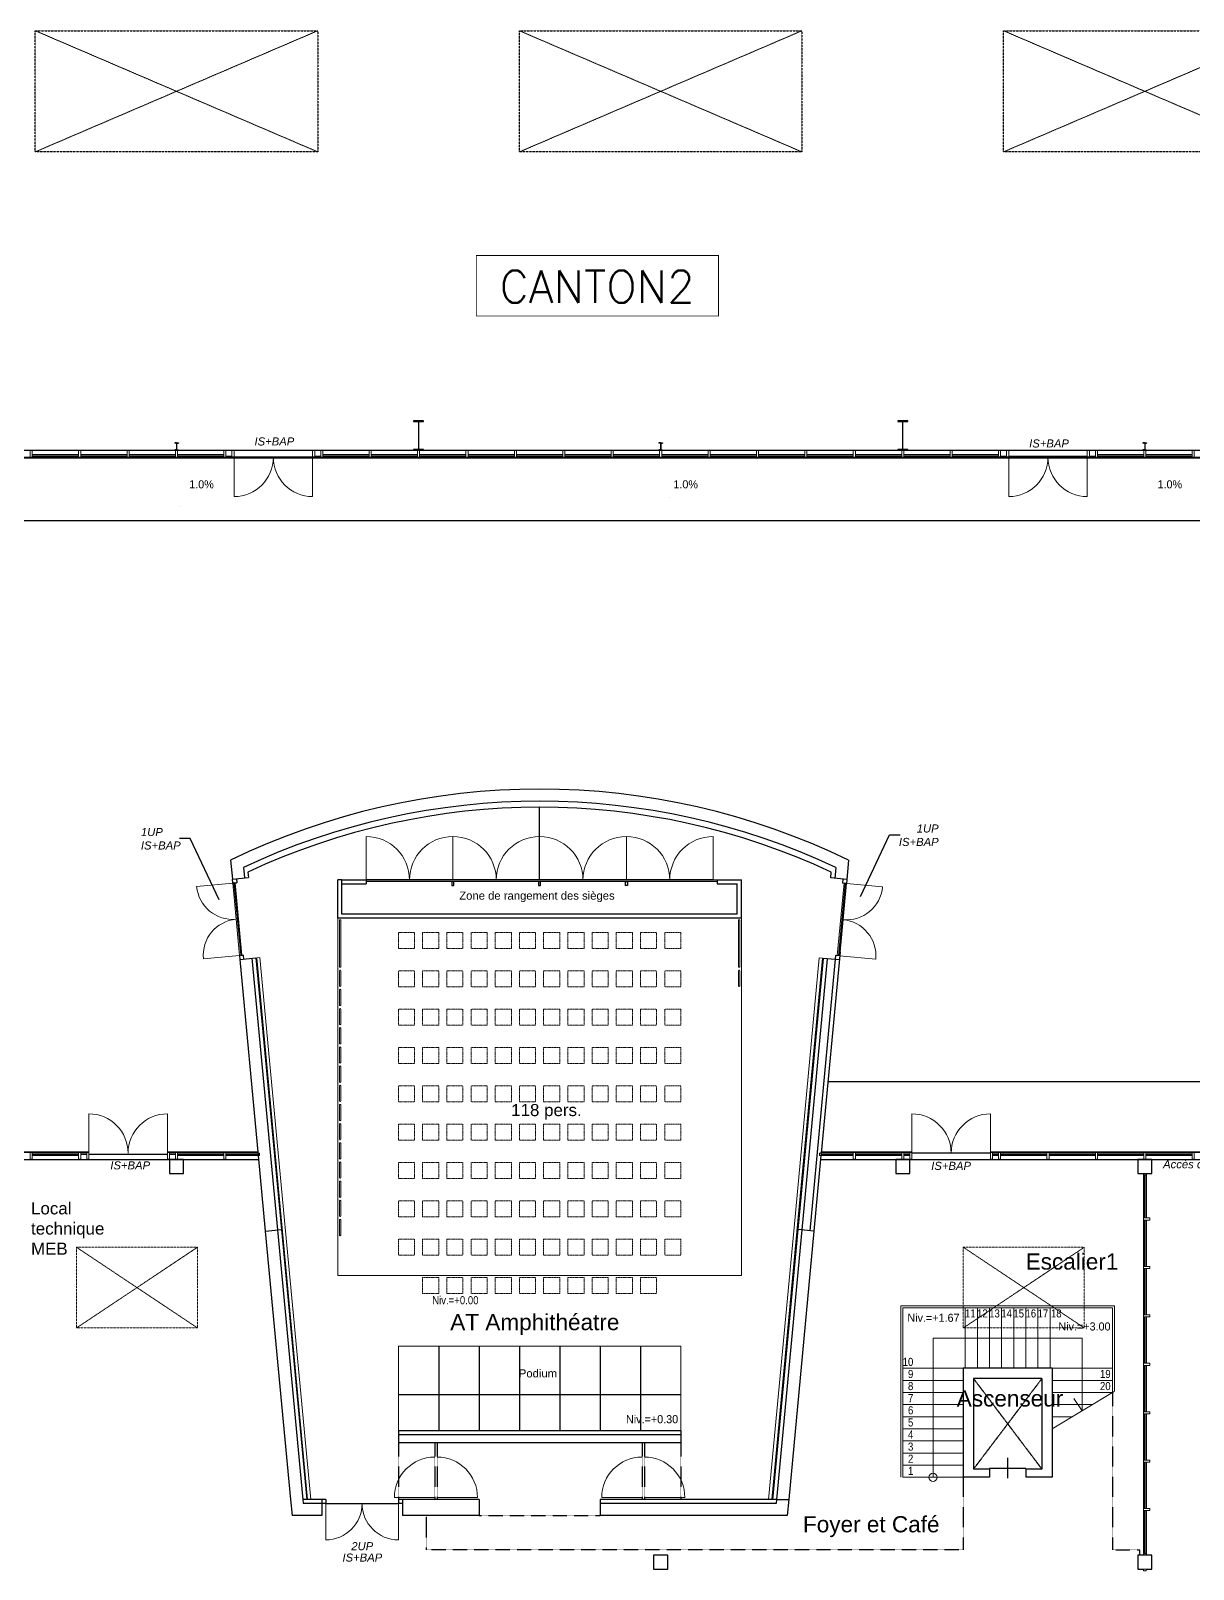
# Model space of a CAD drawing. Header units: metres. Extents: x 134472 to 303672, y 136880 to 366415.
# Drawn here: x 190484 to 219297, y 270372 to 308487 of the extents above; entities that cross this region are included whole.
import ezdxf
from ezdxf.enums import TextEntityAlignment as Align

# ---------------------------------------------------------------- set-up
doc = ezdxf.new("R2010")
doc.units = ezdxf.units.M
doc.header["$LTSCALE"] = 2
doc.header["$MEASUREMENT"] = 0
for name, pattern in [('Planta_2$0$CACHE', [0.375, 0.25, -0.125]), ('STYLE_06', [2.08328, 1.25, -0.41656, 0.13886, -0.27786]), ('STYLE_12', [0.46875, 0.3125, -0.15625])]:
    doc.linetypes.add(name, pattern=pattern)
for name, color, linetype in [('0.01', 8, 'Continuous'), ('0.03ITTEN', 8, 'STYLE_06'), ('0.03M', 254, 'Continuous'), ('0.1TEN', 133, 'Planta_2$0$CACHE'), ('1', 5, 'Continuous'), ('20', 3, 'Continuous'), ('CFD-Text', 7, 'Continuous'), ('MOJI', 7, 'Continuous'), ('ST POTEAU', 160, 'Continuous')]:
    doc.layers.add(name, color=color, linetype=linetype)
for name, color, linetype, lineweight in [('0.03', 151, 'Continuous', 5), ('0.03TEN', 8, 'STYLE_12', 5), ('0.10', 92, 'Continuous', 9), ('0.15', 5, 'Continuous', 15), ('0.30', 1, 'Continuous', 30), ('slh-aa-non visible sur plan fpf', 7, 'Continuous', 0)]:
    doc.layers.add(name, color=color, linetype=linetype, lineweight=lineweight)
doc.styles.add('A030-07$0$ROMANS', font='romans')
doc.styles.add('arial', font='arial.ttf')

msp = doc.modelspace()

# ---------------------------------------------------------------- linework, layer by layer
at = {"layer": '0.01', "linetype": 'Continuous'}
for p, q in [((157846.586, 298099.317), (223846.586, 298099.317)), ((178270.586, 297919.324), (223666.586, 297919.322)), ((178270.586, 297909.324), (223656.586, 297909.322)), ((190146.586, 280714.317), (191922.586, 280714.317)), ((190146.586, 280704.317), (191922.586, 280704.317)), ((193870.586, 280714.317), (196113.333, 280714.317)), ((193870.586, 280704.317), (196113.333, 280704.317)), ((210078.337, 280714.317), (212322.586, 280714.317)), ((210078.337, 280704.317), (212322.586, 280704.317)), ((214270.586, 280714.317), (223656.586, 280714.317)), ((214270.586, 280704.317), (219522.586, 280704.317)), ((214470.586, 280619.317), (214322.586, 280619.317)), ((190146.586, 280524.317), (196131.161, 280524.317)), ((210060.525, 280524.317), (224346.586, 280524.317))]:
    msp.add_line(p, q, dxfattribs=at)
at = {"layer": '0.01'}
msp.add_line((215670.586, 280619.317), (214522.586, 280619.317), dxfattribs=at)
at = {"layer": '0.01', "flags": 128}
for points in [[(191670.586, 297979.324), (190522.586, 297979.324)], [(191670.586, 297919.324), (190522.586, 297919.324)], [(192870.586, 297979.324), (191722.586, 297979.324)], [(192870.586, 297919.324), (191722.586, 297919.324)], [(194070.586, 297979.324), (192922.586, 297979.324)], [(194070.586, 297919.324), (192922.586, 297919.324)], [(195270.586, 297979.324), (194122.586, 297979.324)], [(195270.586, 297919.324), (194122.586, 297919.324)], [(197670.586, 297919.324), (195322.586, 297919.324)], [(198870.586, 297979.324), (197722.586, 297979.324)], [(198870.586, 297919.324), (197722.586, 297919.324)], [(200070.586, 297979.324), (198922.586, 297979.324)], [(200070.586, 297919.324), (198922.586, 297919.324)], [(201270.586, 297979.324), (200122.586, 297979.324)], [(201270.586, 297919.324), (200122.586, 297919.324)], [(202470.586, 297979.324), (201322.586, 297979.324)], [(202470.586, 297919.324), (201322.586, 297919.324)], [(203670.586, 297979.324), (202522.586, 297979.324)], [(203670.586, 297919.324), (202522.586, 297919.324)], [(204870.586, 297979.324), (203722.586, 297979.324)], [(204870.586, 297919.324), (203722.586, 297919.324)], [(206070.586, 297979.324), (204922.586, 297979.324)], [(206070.586, 297919.324), (204922.586, 297919.324)], [(207270.586, 297979.324), (206122.586, 297979.324)], [(207270.586, 297919.324), (206122.586, 297919.324)], [(208470.586, 297979.324), (207322.586, 297979.324)], [(208470.586, 297919.324), (207322.586, 297919.324)], [(209670.586, 297979.324), (208522.586, 297979.324)], [(209670.586, 297919.324), (208522.586, 297919.324)], [(210870.586, 297979.324), (209722.586, 297979.324)], [(210870.586, 297919.324), (209722.586, 297919.324)], [(212070.586, 297979.324), (210922.586, 297979.324)], [(212070.586, 297919.324), (210922.586, 297919.324)], [(213270.586, 297979.324), (212122.586, 297979.324)], [(213270.586, 297919.324), (212122.586, 297919.324)], [(214470.586, 297979.324), (213322.586, 297979.324)], [(216870.586, 297919.324), (213322.586, 297919.324)], [(218070.586, 297979.324), (216922.586, 297979.324)], [(218070.586, 297919.324), (216922.586, 297919.324)], [(219270.586, 297979.324), (218122.586, 297979.324)], [(219270.586, 297919.324), (218122.586, 297919.324)], [(193870.586, 280649.315), (191922.586, 280649.315)], [(210870.586, 280619.317), (210055.056, 280619.317)], [(210870.586, 280679.317), (210060.681, 280679.317)], [(212070.586, 280679.317), (210922.586, 280679.317)], [(212070.586, 280619.317), (210922.586, 280619.317)], [(212270.586, 280679.317), (212122.586, 280679.317)], [(212270.586, 280679.317), (212122.586, 280679.317)], [(212270.586, 280619.317), (212122.586, 280619.317)], [(214270.586, 280679.317), (212322.586, 280679.317)], [(214470.586, 280679.317), (214322.586, 280679.317)], [(215670.586, 280679.317), (214522.586, 280679.317)], [(216870.586, 280679.317), (215722.586, 280679.317)], [(216870.586, 280619.317), (215722.586, 280619.317)], [(218070.586, 280679.317), (216922.586, 280679.317)], [(218070.586, 280619.317), (216922.586, 280619.317)], [(219270.586, 280679.317), (218122.586, 280679.317)], [(219270.586, 280619.317), (218122.586, 280619.317)], [(218066.586, 280174.317), (218066.586, 279075.317)], [(218126.586, 280174.317), (218126.586, 279075.317)], [(218066.586, 279023.317), (218066.586, 277875.317)], [(218126.586, 279023.317), (218126.586, 277875.317)], [(218066.586, 277823.317), (218066.586, 276675.317)], [(218126.586, 277823.317), (218126.586, 276675.317)], [(218066.586, 276623.317), (218066.586, 275475.317)], [(218126.586, 276623.317), (218126.586, 275475.317)], [(200596.586, 275899.317), (200596.586, 273799.317)], [(201596.586, 275899.317), (201596.586, 273799.317)], [(202596.586, 275899.317), (202596.586, 273799.317)], [(203596.586, 275899.317), (203596.586, 273799.317)], [(204596.586, 275899.317), (204596.586, 273799.317)], [(205596.586, 275899.317), (205596.586, 273799.317)], [(218066.586, 275423.317), (218066.586, 274275.317)], [(218126.586, 275423.317), (218126.586, 274275.317)], [(199596.586, 274699.317), (206596.586, 274699.317)], [(218066.586, 274223.317), (218066.586, 273075.317)], [(218126.586, 274223.317), (218126.586, 273075.317)], [(218066.586, 273023.317), (218066.586, 271875.317)], [(218126.586, 273023.317), (218126.586, 271875.317)], [(218066.586, 271823.317), (218066.586, 270724.317)], [(218126.586, 271823.317), (218126.586, 270724.317)]]:
    msp.add_lwpolyline(points, dxfattribs=at)
at = {"layer": '0.03'}
for p, q in [((198096.586, 277649.317), (198096.586, 286499.317)), ((208096.586, 277649.317), (208096.586, 286499.317)), ((208096.586, 277649.317), (208096.586, 285249.317)), ((198096.586, 277649.317), (198096.586, 284774.317))]:
    msp.add_line(p, q, dxfattribs=at)
at = {"layer": '0.03', "flags": 128}
for points in [[(191670.586, 297949.324), (190522.586, 297949.324)], [(192870.586, 297949.324), (191722.586, 297949.324)], [(194070.586, 297949.324), (192922.586, 297949.324)], [(195270.586, 297949.324), (194122.586, 297949.324)], [(195470.586, 297949.324), (195322.586, 297949.324)], [(195470.586, 297949.324), (195322.586, 297949.324)], [(195522.586, 297919.324), (195522.586, 296945.322)], [(197670.586, 297919.324), (196522.586, 297919.324)], [(197470.586, 297919.324), (197470.586, 296945.322)], [(197670.586, 297949.324), (197522.586, 297949.324)], [(197670.586, 297949.324), (197522.586, 297949.324)], [(198870.586, 297949.324), (197722.586, 297949.324)], [(200070.586, 297949.324), (198922.586, 297949.324)], [(201270.586, 297949.324), (200122.586, 297949.324)], [(202470.586, 297949.324), (201322.586, 297949.324)], [(203670.586, 297949.324), (202522.586, 297949.324)], [(204870.586, 297949.324), (203722.586, 297949.324)], [(206070.586, 297949.324), (204922.586, 297949.324)], [(207270.586, 297949.324), (206122.586, 297949.324)], [(208470.586, 297949.324), (207322.586, 297949.324)], [(209670.586, 297949.324), (208522.586, 297949.324)], [(210870.586, 297949.324), (209722.586, 297949.324)], [(212070.586, 297949.324), (210922.586, 297949.324)], [(213270.586, 297949.324), (212122.586, 297949.324)], [(214470.586, 297949.324), (213322.586, 297949.324)], [(214470.586, 297949.324), (213322.586, 297949.324)], [(214670.586, 297949.324), (214522.586, 297949.324)], [(214670.586, 297949.324), (214522.586, 297949.324)], [(216670.586, 297949.324), (214722.586, 297949.324)], [(216670.586, 297949.324), (214722.586, 297949.324)], [(214722.586, 297919.324), (214722.586, 296945.322)], [(216670.586, 297919.324), (216670.586, 296945.322)], [(216870.586, 297949.324), (216722.586, 297949.324)], [(216870.586, 297949.324), (216722.586, 297949.324)], [(218070.586, 297949.324), (216922.586, 297949.324)], [(219270.586, 297949.324), (218122.586, 297949.324)], [(198796.586, 287449.317), (198796.586, 288524.317)], [(200946.586, 287449.317), (200946.586, 288524.317)], [(203096.586, 287449.317), (203096.586, 288524.317)], [(205246.586, 287449.317), (205246.586, 288524.317)], [(207396.586, 287449.317), (207396.586, 288524.317)], [(204896.586, 287449.317), (207496.586, 287449.317)], [(195490.694, 287371.818), (194594.637, 287287.659)], [(195490.694, 287371.818), (195658.707, 285579.676)], [(195550.432, 287377.418), (195718.444, 285585.286)], [(210641.663, 287365.928), (210473.65, 285573.796)], [(210701.401, 287360.327), (210533.387, 285568.186)], [(210701.401, 287360.327), (211597.457, 287276.169)], [(195659.011, 285579.704), (194762.954, 285495.546)], [(210533.084, 285568.214), (211429.14, 285484.056)], [(191922.586, 280679.315), (191922.586, 281653.317)], [(193870.586, 280679.315), (193870.586, 281653.317)], [(212322.586, 280679.315), (212322.586, 281653.317)], [(214270.586, 280679.315), (214270.586, 281653.317)], [(191670.586, 280679.317), (190522.586, 280679.317)], [(191670.586, 280649.317), (190522.586, 280649.317)], [(191670.586, 280619.317), (190522.586, 280619.317)], [(191870.586, 280679.317), (191722.586, 280679.317)], [(191870.586, 280649.317), (191722.586, 280649.317)], [(191870.586, 280649.315), (191722.586, 280649.315)], [(193870.586, 280649.317), (191922.586, 280649.317)], [(194070.586, 280679.317), (193922.586, 280679.317)], [(194070.586, 280649.317), (193922.586, 280649.317)], [(194070.586, 280649.315), (193922.586, 280649.315)], [(195270.586, 280679.317), (194122.586, 280679.317)], [(195270.586, 280649.317), (194122.586, 280649.317)], [(195270.586, 280619.317), (194122.586, 280619.317)], [(196116.603, 280679.317), (195322.586, 280679.317)], [(196116.603, 280649.317), (195322.586, 280649.317)], [(196122.239, 280619.317), (195322.586, 280619.317)], [(210870.586, 280649.317), (210075.056, 280649.317)], [(212070.586, 280649.317), (210922.586, 280649.317)], [(212270.586, 280649.317), (212122.586, 280649.317)], [(212270.586, 280649.317), (212122.586, 280649.317)], [(212270.586, 280649.315), (212122.586, 280649.315)], [(214470.586, 280649.317), (214322.586, 280649.317)], [(214470.586, 280649.315), (214322.586, 280649.315)], [(215670.586, 280649.317), (214522.586, 280649.317)], [(216870.586, 280649.317), (215722.586, 280649.317)], [(218070.586, 280649.317), (216922.586, 280649.317)], [(219270.586, 280649.317), (218122.586, 280649.317)], [(218096.586, 280134.317), (218096.586, 279075.317)], [(218096.586, 279023.317), (218096.586, 277875.317)], [(208096.586, 277649.317), (198096.586, 277649.317)], [(218096.586, 277823.317), (218096.586, 276675.317)], [(212046.586, 272649.317), (212046.586, 276899.317)], [(217346.586, 276899.317), (212046.586, 276899.317)], [(212096.586, 272649.317), (212096.586, 276849.317)], [(217296.586, 276849.317), (212096.586, 276849.317)], [(213646.586, 275349.317), (213646.586, 276849.317)], [(213946.586, 275349.317), (213946.586, 276849.317)], [(214246.586, 275349.317), (214246.586, 276849.317)], [(214546.586, 275349.317), (214546.586, 276849.317)], [(214846.586, 275349.317), (214846.586, 276849.317)], [(215146.586, 275349.317), (215146.586, 276849.317)], [(215446.586, 275349.317), (215446.586, 276849.317)], [(215746.586, 275349.317), (215746.586, 276849.317)], [(217296.586, 274749.317), (217296.586, 276849.317)], [(217346.586, 274789.317), (217346.586, 276899.317)], [(218096.586, 276623.317), (218096.586, 275475.317)], [(212846.586, 272649.317), (212846.586, 276099.317)], [(216546.586, 276099.317), (212846.586, 276099.317)], [(216546.586, 274299.317), (216546.586, 276099.317)], [(206596.586, 275899.317), (199596.586, 275899.317)], [(199596.586, 275899.317), (199596.586, 273499.317)], [(206596.586, 275899.317), (206596.586, 273799.317)], [(213596.586, 275349.317), (212096.586, 275349.317)], [(215796.586, 275349.317), (217296.586, 275349.317)], [(218096.586, 275423.317), (218096.586, 274275.317)], [(213596.586, 275049.317), (212096.586, 275049.317)], [(215796.586, 275049.317), (217296.586, 275049.317)], [(213596.586, 274749.317), (212096.586, 274749.317)], [(213596.586, 274449.317), (212096.586, 274449.317)], [(215796.586, 273849.317), (217338.011, 274774.172)], [(215796.586, 274749.317), (217296.586, 274749.317)], [(215796.586, 274449.317), (216796.586, 274449.317)], [(216546.586, 274299.317), (216334.503, 274602.362)], [(217346.586, 274789.317), (217338.011, 274774.172)], [(213596.586, 274149.317), (212096.586, 274149.317)], [(215796.586, 274149.317), (216296.586, 274149.317)], [(218096.586, 274223.317), (218096.586, 273075.317)], [(213596.586, 273849.317), (212096.586, 273849.317)], [(213596.586, 273549.317), (212096.586, 273549.317)], [(213596.586, 273249.317), (212096.586, 273249.317)], [(213596.586, 272949.317), (212096.586, 272949.317)], [(218096.586, 273023.317), (218096.586, 271875.317)], [(213596.586, 272649.317), (212096.586, 272649.317)], [(200496.586, 272149.317), (199496.586, 272149.317)], [(200556.586, 272149.317), (201556.586, 272149.317)], [(205636.586, 272149.317), (204636.586, 272149.317)], [(205696.586, 272149.317), (206696.586, 272149.317)], [(197796.586, 271999.317), (197796.586, 271099.317)], [(199596.586, 271999.317), (199596.586, 271099.317)], [(218096.586, 271823.317), (218096.586, 270764.317)], [(218066.586, 270748.317), (218066.586, 270724.317)], [(218126.586, 270748.317), (218126.586, 270724.317)]]:
    msp.add_lwpolyline(points, dxfattribs=at)
for points in [[(195522.586, 296945.322, 0.414213562), (196496.586, 297919.322)], [(196496.586, 297919.322, 0.414213562), (197470.586, 296945.322)], [(214722.586, 296945.322, 0.414213562), (215696.586, 297919.322)], [(215696.586, 297919.322, 0.414213562), (216670.586, 296945.322)], [(199871.586, 287449.317, 0.414213562), (198796.586, 288524.317)], [(200946.586, 288524.317, 0.414213562), (199871.586, 287449.317)], [(202021.586, 287449.317, 0.414213562), (200946.586, 288524.317)], [(203096.586, 288524.317, 0.414213562), (202021.586, 287449.317)], [(204171.586, 287449.317, 0.414213562), (203096.586, 288524.317)], [(205246.586, 288524.317, 0.414213562), (204171.586, 287449.317)], [(206321.586, 287449.317, 0.414213562), (205246.586, 288524.317)], [(207396.586, 288524.317, 0.414213562), (206321.586, 287449.317)], [(194594.637, 287287.659, 0.414213562), (195574.852, 286475.761)], [(210617.242, 286464.271, 0.414213562), (211597.457, 287276.169)], [(195574.852, 286475.761, 0.414213562), (194762.954, 285495.546)], [(211429.14, 285484.056, 0.414213562), (210617.242, 286464.271)], [(192896.586, 280679.317, 0.414213562), (191922.586, 281653.317)], [(193870.586, 281653.317, 0.414213562), (192896.586, 280679.317)], [(213296.586, 280679.317, 0.414213562), (212322.586, 281653.317)], [(214270.586, 281653.317, 0.414213562), (213296.586, 280679.317)], [(200496.586, 273149.317, 0.414213562), (199496.586, 272149.317)], [(201556.586, 272149.317, 0.414213562), (200556.586, 273149.317)], [(205636.586, 273149.317, 0.414213562), (204636.586, 272149.317)], [(206696.586, 272149.317, 0.414213562), (205696.586, 273149.317)], [(197796.586, 271099.317, 0.414213562), (198696.586, 271999.317)], [(198696.586, 271999.317, 0.414213562), (199596.586, 271099.317)]]:
    msp.add_lwpolyline(points, format="xyb", dxfattribs=at)
for points in [[(198166.586, 285299.317), (198166.586, 286449.317, 1), (198136.586, 286449.317), (198136.586, 285299.317, 1)], [(208026.586, 285299.317), (208026.586, 286449.317, -1), (208056.586, 286449.317), (208056.586, 285299.317, -1)], [(198166.586, 284824.317), (198166.586, 285199.317, 1), (198136.586, 285199.317), (198136.586, 284824.317, 1)], [(208026.586, 284824.317), (208026.586, 285199.317, -1), (208056.586, 285199.317), (208056.586, 284824.317, -1)], [(198166.586, 284349.317), (198166.586, 284724.317, 1), (198136.586, 284724.317), (198136.586, 284349.317, 1)], [(198166.586, 283874.317), (198166.586, 284249.317, 1), (198136.586, 284249.317), (198136.586, 283874.317, 1)], [(198166.586, 283399.317), (198166.586, 283774.317, 1), (198136.586, 283774.317), (198136.586, 283399.317, 1)], [(198166.586, 282924.317), (198166.586, 283299.317, 1), (198136.586, 283299.317), (198136.586, 282924.317, 1)], [(198166.586, 282449.317), (198166.586, 282824.317, 1), (198136.586, 282824.317), (198136.586, 282449.317, 1)], [(198166.586, 281974.317), (198166.586, 282349.317, 1), (198136.586, 282349.317), (198136.586, 281974.317, 1)], [(198166.586, 281974.317), (198166.586, 282349.317, 1), (198136.586, 282349.317), (198136.586, 281974.317, 1)], [(198166.586, 281499.317), (198166.586, 281874.317, 1), (198136.586, 281874.317), (198136.586, 281499.317, 1)], [(198166.586, 281024.317), (198166.586, 281399.317, 1), (198136.586, 281399.317), (198136.586, 281024.317, 1)], [(198166.586, 280549.317), (198166.586, 280924.317, 1), (198136.586, 280924.317), (198136.586, 280549.317, 1)], [(198166.586, 280074.317), (198166.586, 280449.317, 1), (198136.586, 280449.317), (198136.586, 280074.317, 1)], [(198166.586, 279599.317), (198166.586, 279974.317, 1), (198136.586, 279974.317), (198136.586, 279599.317, 1)], [(198166.586, 279124.317), (198166.586, 279499.317, 1), (198136.586, 279499.317), (198136.586, 279124.317, 1)], [(198166.586, 278649.317), (198166.586, 279024.317, 1), (198136.586, 279024.317), (198136.586, 278649.317, 1)], [(212846.586, 272749.317, 1), (212846.586, 272549.317, 1)]]:
    msp.add_lwpolyline(points, format="xyb", close=True, dxfattribs=at)
at = {"layer": '0.03'}
msp.add_lwpolyline([(210075.056, 280619.317), (210075.056, 280679.317), (210035.056, 280679.317), (210035.056, 280619.317)], close=True, dxfattribs=at)
at = {"layer": '0.03ITTEN', "flags": 128}
for points in [[(215546.586, 275099.317), (213846.586, 272849.317)], [(213846.586, 275099.317), (215546.586, 272849.317)]]:
    msp.add_lwpolyline(points, dxfattribs=at)
at = {"layer": '0.03M', "flags": 128}
for points in [[(222096.586, 296349.317), (157696.586, 296349.317)], [(203096.586, 287449.317), (203096.586, 289249.317)], [(222096.586, 282449.317), (210231.618, 282449.317)], [(214696.586, 273129.317), (214696.586, 272629.317)], [(197796.586, 271999.317), (199596.586, 271999.317)]]:
    msp.add_lwpolyline(points, dxfattribs=at)
at = {"layer": '0.03TEN', "flags": 128}
for points in [[(190596.586, 308486.817), (197596.586, 305486.817)], [(190596.586, 305486.817), (197596.586, 308486.817)], [(202596.586, 308486.817), (209596.586, 305486.817)], [(202596.586, 305486.817), (209596.586, 308486.817)], [(214596.586, 305486.817), (221596.586, 308486.817)], [(214596.586, 308486.817), (221596.586, 305486.817)]]:
    msp.add_lwpolyline(points, dxfattribs=at)
at = {"layer": '0.03TEN'}
for points in [[(199996.586, 285749.317), (199996.586, 286149.317), (199596.586, 286149.317), (199596.586, 285749.317)], [(200596.586, 285749.317), (200596.586, 286149.317), (200196.586, 286149.317), (200196.586, 285749.317)], [(201196.586, 285749.317), (201196.586, 286149.317), (200796.586, 286149.317), (200796.586, 285749.317)], [(201796.586, 285749.317), (201796.586, 286149.317), (201396.586, 286149.317), (201396.586, 285749.317)], [(202396.586, 285749.317), (202396.586, 286149.317), (201996.586, 286149.317), (201996.586, 285749.317)], [(202996.586, 285749.317), (202996.586, 286149.317), (202596.586, 286149.317), (202596.586, 285749.317)], [(203196.586, 285749.317), (203196.586, 286149.317), (203596.586, 286149.317), (203596.586, 285749.317)], [(203796.586, 285749.317), (203796.586, 286149.317), (204196.586, 286149.317), (204196.586, 285749.317)], [(204396.586, 285749.317), (204396.586, 286149.317), (204796.586, 286149.317), (204796.586, 285749.317)], [(204996.586, 285749.317), (204996.586, 286149.317), (205396.586, 286149.317), (205396.586, 285749.317)], [(205596.586, 285749.317), (205596.586, 286149.317), (205996.586, 286149.317), (205996.586, 285749.317)], [(206196.586, 285749.317), (206196.586, 286149.317), (206596.586, 286149.317), (206596.586, 285749.317)], [(199996.586, 284799.317), (199996.586, 285199.317), (199596.586, 285199.317), (199596.586, 284799.317)], [(200596.586, 284799.317), (200596.586, 285199.317), (200196.586, 285199.317), (200196.586, 284799.317)], [(201196.586, 284799.317), (201196.586, 285199.317), (200796.586, 285199.317), (200796.586, 284799.317)], [(201796.586, 284799.317), (201796.586, 285199.317), (201396.586, 285199.317), (201396.586, 284799.317)], [(202396.586, 284799.317), (202396.586, 285199.317), (201996.586, 285199.317), (201996.586, 284799.317)], [(202996.586, 284799.317), (202996.586, 285199.317), (202596.586, 285199.317), (202596.586, 284799.317)], [(203196.586, 284799.317), (203196.586, 285199.317), (203596.586, 285199.317), (203596.586, 284799.317)], [(203796.586, 284799.317), (203796.586, 285199.317), (204196.586, 285199.317), (204196.586, 284799.317)], [(204396.586, 284799.317), (204396.586, 285199.317), (204796.586, 285199.317), (204796.586, 284799.317)], [(204996.586, 284799.317), (204996.586, 285199.317), (205396.586, 285199.317), (205396.586, 284799.317)], [(205596.586, 284799.317), (205596.586, 285199.317), (205996.586, 285199.317), (205996.586, 284799.317)], [(206196.586, 284799.317), (206196.586, 285199.317), (206596.586, 285199.317), (206596.586, 284799.317)], [(199996.586, 283849.317), (199996.586, 284249.317), (199596.586, 284249.317), (199596.586, 283849.317)], [(200596.586, 283849.317), (200596.586, 284249.317), (200196.586, 284249.317), (200196.586, 283849.317)], [(201196.586, 283849.317), (201196.586, 284249.317), (200796.586, 284249.317), (200796.586, 283849.317)], [(201796.586, 283849.317), (201796.586, 284249.317), (201396.586, 284249.317), (201396.586, 283849.317)], [(202396.586, 283849.317), (202396.586, 284249.317), (201996.586, 284249.317), (201996.586, 283849.317)], [(202996.586, 283849.317), (202996.586, 284249.317), (202596.586, 284249.317), (202596.586, 283849.317)], [(203196.586, 283849.317), (203196.586, 284249.317), (203596.586, 284249.317), (203596.586, 283849.317)], [(203796.586, 283849.317), (203796.586, 284249.317), (204196.586, 284249.317), (204196.586, 283849.317)], [(204396.586, 283849.317), (204396.586, 284249.317), (204796.586, 284249.317), (204796.586, 283849.317)], [(204996.586, 283849.317), (204996.586, 284249.317), (205396.586, 284249.317), (205396.586, 283849.317)], [(205596.586, 283849.317), (205596.586, 284249.317), (205996.586, 284249.317), (205996.586, 283849.317)], [(206196.586, 283849.317), (206196.586, 284249.317), (206596.586, 284249.317), (206596.586, 283849.317)], [(199996.586, 282899.317), (199996.586, 283299.317), (199596.586, 283299.317), (199596.586, 282899.317)], [(200596.586, 282899.317), (200596.586, 283299.317), (200196.586, 283299.317), (200196.586, 282899.317)], [(201196.586, 282899.317), (201196.586, 283299.317), (200796.586, 283299.317), (200796.586, 282899.317)], [(201796.586, 282899.317), (201796.586, 283299.317), (201396.586, 283299.317), (201396.586, 282899.317)], [(202396.586, 282899.317), (202396.586, 283299.317), (201996.586, 283299.317), (201996.586, 282899.317)], [(202996.586, 282899.317), (202996.586, 283299.317), (202596.586, 283299.317), (202596.586, 282899.317)], [(203196.586, 282899.317), (203196.586, 283299.317), (203596.586, 283299.317), (203596.586, 282899.317)], [(203796.586, 282899.317), (203796.586, 283299.317), (204196.586, 283299.317), (204196.586, 282899.317)], [(204396.586, 282899.317), (204396.586, 283299.317), (204796.586, 283299.317), (204796.586, 282899.317)], [(204996.586, 282899.317), (204996.586, 283299.317), (205396.586, 283299.317), (205396.586, 282899.317)], [(205596.586, 282899.317), (205596.586, 283299.317), (205996.586, 283299.317), (205996.586, 282899.317)], [(206196.586, 282899.317), (206196.586, 283299.317), (206596.586, 283299.317), (206596.586, 282899.317)], [(199996.586, 281949.317), (199996.586, 282349.317), (199596.586, 282349.317), (199596.586, 281949.317)], [(200596.586, 281949.317), (200596.586, 282349.317), (200196.586, 282349.317), (200196.586, 281949.317)], [(201196.586, 281949.317), (201196.586, 282349.317), (200796.586, 282349.317), (200796.586, 281949.317)], [(201796.586, 281949.317), (201796.586, 282349.317), (201396.586, 282349.317), (201396.586, 281949.317)], [(202396.586, 281949.317), (202396.586, 282349.317), (201996.586, 282349.317), (201996.586, 281949.317)], [(202996.586, 281949.317), (202996.586, 282349.317), (202596.586, 282349.317), (202596.586, 281949.317)], [(203196.586, 281949.317), (203196.586, 282349.317), (203596.586, 282349.317), (203596.586, 281949.317)], [(203796.586, 281949.317), (203796.586, 282349.317), (204196.586, 282349.317), (204196.586, 281949.317)], [(204396.586, 281949.317), (204396.586, 282349.317), (204796.586, 282349.317), (204796.586, 281949.317)], [(204996.586, 281949.317), (204996.586, 282349.317), (205396.586, 282349.317), (205396.586, 281949.317)], [(205596.586, 281949.317), (205596.586, 282349.317), (205996.586, 282349.317), (205996.586, 281949.317)], [(206196.586, 281949.317), (206196.586, 282349.317), (206596.586, 282349.317), (206596.586, 281949.317)], [(199996.586, 280999.317), (199996.586, 281399.317), (199596.586, 281399.317), (199596.586, 280999.317)], [(200596.586, 280999.317), (200596.586, 281399.317), (200196.586, 281399.317), (200196.586, 280999.317)], [(201196.586, 280999.317), (201196.586, 281399.317), (200796.586, 281399.317), (200796.586, 280999.317)], [(201796.586, 280999.317), (201796.586, 281399.317), (201396.586, 281399.317), (201396.586, 280999.317)], [(202396.586, 280999.317), (202396.586, 281399.317), (201996.586, 281399.317), (201996.586, 280999.317)], [(202996.586, 280999.317), (202996.586, 281399.317), (202596.586, 281399.317), (202596.586, 280999.317)], [(203196.586, 280999.317), (203196.586, 281399.317), (203596.586, 281399.317), (203596.586, 280999.317)], [(203796.586, 280999.317), (203796.586, 281399.317), (204196.586, 281399.317), (204196.586, 280999.317)], [(204396.586, 280999.317), (204396.586, 281399.317), (204796.586, 281399.317), (204796.586, 280999.317)], [(204996.586, 280999.317), (204996.586, 281399.317), (205396.586, 281399.317), (205396.586, 280999.317)], [(205596.586, 280999.317), (205596.586, 281399.317), (205996.586, 281399.317), (205996.586, 280999.317)], [(206196.586, 280999.317), (206196.586, 281399.317), (206596.586, 281399.317), (206596.586, 280999.317)], [(199996.586, 280049.317), (199996.586, 280449.317), (199596.586, 280449.317), (199596.586, 280049.317)], [(200596.586, 280049.317), (200596.586, 280449.317), (200196.586, 280449.317), (200196.586, 280049.317)], [(201196.586, 280049.317), (201196.586, 280449.317), (200796.586, 280449.317), (200796.586, 280049.317)], [(201796.586, 280049.317), (201796.586, 280449.317), (201396.586, 280449.317), (201396.586, 280049.317)], [(202396.586, 280049.317), (202396.586, 280449.317), (201996.586, 280449.317), (201996.586, 280049.317)], [(202996.586, 280049.317), (202996.586, 280449.317), (202596.586, 280449.317), (202596.586, 280049.317)], [(203196.586, 280049.317), (203196.586, 280449.317), (203596.586, 280449.317), (203596.586, 280049.317)], [(203796.586, 280049.317), (203796.586, 280449.317), (204196.586, 280449.317), (204196.586, 280049.317)], [(204396.586, 280049.317), (204396.586, 280449.317), (204796.586, 280449.317), (204796.586, 280049.317)], [(204996.586, 280049.317), (204996.586, 280449.317), (205396.586, 280449.317), (205396.586, 280049.317)], [(205596.586, 280049.317), (205596.586, 280449.317), (205996.586, 280449.317), (205996.586, 280049.317)], [(206196.586, 280049.317), (206196.586, 280449.317), (206596.586, 280449.317), (206596.586, 280049.317)], [(199996.586, 279099.317), (199996.586, 279499.317), (199596.586, 279499.317), (199596.586, 279099.317)], [(200596.586, 279099.317), (200596.586, 279499.317), (200196.586, 279499.317), (200196.586, 279099.317)], [(201196.586, 279099.317), (201196.586, 279499.317), (200796.586, 279499.317), (200796.586, 279099.317)], [(201796.586, 279099.317), (201796.586, 279499.317), (201396.586, 279499.317), (201396.586, 279099.317)], [(202396.586, 279099.317), (202396.586, 279499.317), (201996.586, 279499.317), (201996.586, 279099.317)], [(202996.586, 279099.317), (202996.586, 279499.317), (202596.586, 279499.317), (202596.586, 279099.317)], [(203196.586, 279099.317), (203196.586, 279499.317), (203596.586, 279499.317), (203596.586, 279099.317)], [(203796.586, 279099.317), (203796.586, 279499.317), (204196.586, 279499.317), (204196.586, 279099.317)], [(204396.586, 279099.317), (204396.586, 279499.317), (204796.586, 279499.317), (204796.586, 279099.317)], [(204996.586, 279099.317), (204996.586, 279499.317), (205396.586, 279499.317), (205396.586, 279099.317)], [(205596.586, 279099.317), (205596.586, 279499.317), (205996.586, 279499.317), (205996.586, 279099.317)], [(206196.586, 279099.317), (206196.586, 279499.317), (206596.586, 279499.317), (206596.586, 279099.317)], [(199996.586, 278149.317), (199996.586, 278549.317), (199596.586, 278549.317), (199596.586, 278149.317)], [(200596.586, 278149.317), (200596.586, 278549.317), (200196.586, 278549.317), (200196.586, 278149.317)], [(201196.586, 278149.317), (201196.586, 278549.317), (200796.586, 278549.317), (200796.586, 278149.317)], [(201796.586, 278149.317), (201796.586, 278549.317), (201396.586, 278549.317), (201396.586, 278149.317)], [(202396.586, 278149.317), (202396.586, 278549.317), (201996.586, 278549.317), (201996.586, 278149.317)], [(202996.586, 278149.317), (202996.586, 278549.317), (202596.586, 278549.317), (202596.586, 278149.317)], [(203196.586, 278149.317), (203196.586, 278549.317), (203596.586, 278549.317), (203596.586, 278149.317)], [(203796.586, 278149.317), (203796.586, 278549.317), (204196.586, 278549.317), (204196.586, 278149.317)], [(204396.586, 278149.317), (204396.586, 278549.317), (204796.586, 278549.317), (204796.586, 278149.317)], [(204996.586, 278149.317), (204996.586, 278549.317), (205396.586, 278549.317), (205396.586, 278149.317)], [(205596.586, 278149.317), (205596.586, 278549.317), (205996.586, 278549.317), (205996.586, 278149.317)], [(206196.586, 278149.317), (206196.586, 278549.317), (206596.586, 278549.317), (206596.586, 278149.317)], [(200596.586, 277199.317), (200596.586, 277599.317), (200196.586, 277599.317), (200196.586, 277199.317)], [(201196.586, 277199.317), (201196.586, 277599.317), (200796.586, 277599.317), (200796.586, 277199.317)], [(201796.586, 277199.317), (201796.586, 277599.317), (201396.586, 277599.317), (201396.586, 277199.317)], [(202396.586, 277199.317), (202396.586, 277599.317), (201996.586, 277599.317), (201996.586, 277199.317)], [(202996.586, 277199.317), (202996.586, 277599.317), (202596.586, 277599.317), (202596.586, 277199.317)], [(203196.586, 277199.317), (203196.586, 277599.317), (203596.586, 277599.317), (203596.586, 277199.317)], [(203796.586, 277199.317), (203796.586, 277599.317), (204196.586, 277599.317), (204196.586, 277199.317)], [(204396.586, 277199.317), (204396.586, 277599.317), (204796.586, 277599.317), (204796.586, 277199.317)], [(204996.586, 277199.317), (204996.586, 277599.317), (205396.586, 277599.317), (205396.586, 277199.317)], [(205596.586, 277199.317), (205596.586, 277599.317), (205996.586, 277599.317), (205996.586, 277199.317)]]:
    msp.add_lwpolyline(points, close=True, dxfattribs=at)
at = {"layer": '0.10'}
for p, q in [((196083.864, 285519.082), (196163.514, 285526.563)), ((210108.238, 285507.676), (210028.588, 285515.157))]:
    msp.add_line(p, q, dxfattribs=at)
for points in [[(190470.586, 298099.317), (190522.586, 298099.317), (190522.586, 297919.324), (190470.586, 297919.324)], [(191670.586, 298099.317), (191722.586, 298099.317), (191722.586, 297919.324), (191670.586, 297919.324)], [(192870.586, 298099.317), (192922.586, 298099.317), (192922.586, 297919.324), (192870.586, 297919.324)], [(194070.586, 298099.317), (194122.586, 298099.317), (194122.586, 297919.324), (194070.586, 297919.324)], [(195270.586, 298099.317), (195322.586, 298099.317), (195322.586, 297919.324), (195270.586, 297919.324)], [(195270.586, 298099.317), (195322.586, 298099.317), (195322.586, 297919.324), (195270.586, 297919.324)], [(195470.586, 298099.317), (195522.586, 298099.317), (195522.586, 297919.324), (195470.586, 297919.324)], [(197522.586, 298099.317), (197470.586, 298099.317), (197470.586, 297919.324), (197522.586, 297919.324)], [(197670.586, 298099.317), (197722.586, 298099.317), (197722.586, 297919.324), (197670.586, 297919.324)], [(197670.586, 298099.317), (197722.586, 298099.317), (197722.586, 297919.324), (197670.586, 297919.324)], [(198870.586, 298099.317), (198922.586, 298099.317), (198922.586, 297919.324), (198870.586, 297919.324)], [(200070.586, 298099.317), (200122.586, 298099.317), (200122.586, 297919.324), (200070.586, 297919.324)], [(201270.586, 298099.317), (201322.586, 298099.317), (201322.586, 297919.324), (201270.586, 297919.324)], [(202470.586, 298099.317), (202522.586, 298099.317), (202522.586, 297919.324), (202470.586, 297919.324)], [(203670.586, 298099.317), (203722.586, 298099.317), (203722.586, 297919.324), (203670.586, 297919.324)], [(204870.586, 298099.317), (204922.586, 298099.317), (204922.586, 297919.324), (204870.586, 297919.324)], [(206070.586, 298099.317), (206122.586, 298099.317), (206122.586, 297919.324), (206070.586, 297919.324)], [(207270.586, 298099.317), (207322.586, 298099.317), (207322.586, 297919.324), (207270.586, 297919.324)], [(208470.586, 298099.317), (208522.586, 298099.317), (208522.586, 297919.324), (208470.586, 297919.324)], [(209670.586, 298099.317), (209722.586, 298099.317), (209722.586, 297919.324), (209670.586, 297919.324)], [(210870.586, 298099.317), (210922.586, 298099.317), (210922.586, 297919.324), (210870.586, 297919.324)], [(212070.586, 298099.317), (212122.586, 298099.317), (212122.586, 297919.324), (212070.586, 297919.324)], [(213270.586, 298099.317), (213322.586, 298099.317), (213322.586, 297919.324), (213270.586, 297919.324)], [(214470.586, 298099.317), (214522.586, 298099.317), (214522.586, 297919.324), (214470.586, 297919.324)], [(214670.586, 298099.317), (214722.586, 298099.317), (214722.586, 297919.324), (214670.586, 297919.324)], [(216722.586, 298099.317), (216670.586, 298099.317), (216670.586, 297919.324), (216722.586, 297919.324)], [(216870.586, 298099.317), (216922.586, 298099.317), (216922.586, 297919.324), (216870.586, 297919.324)], [(218070.586, 298099.317), (218122.586, 298099.317), (218122.586, 297919.324), (218070.586, 297919.324)], [(219270.586, 298099.317), (219322.586, 298099.317), (219322.586, 297919.324), (219270.586, 297919.324)], [(190470.586, 280704.317), (190522.586, 280704.317), (190522.586, 280527.717), (190470.586, 280527.717)], [(191670.586, 280704.317), (191722.586, 280704.317), (191722.586, 280527.717), (191670.586, 280527.717)], [(191870.586, 280527.715), (191922.586, 280527.715), (191922.586, 280704.317), (191870.586, 280704.317)], [(193922.586, 280527.715), (193870.586, 280527.715), (193870.586, 280704.317), (193922.586, 280704.317)], [(194070.586, 280704.317), (194122.586, 280704.317), (194122.586, 280527.717), (194070.586, 280527.717)], [(195270.586, 280704.317), (195322.586, 280704.317), (195322.586, 280527.717), (195270.586, 280527.717)], [(210870.586, 280704.317), (210922.586, 280704.317), (210922.586, 280527.717), (210870.586, 280527.717)], [(212070.586, 280704.317), (212122.586, 280704.317), (212122.586, 280527.717), (212070.586, 280527.717)], [(212270.586, 280527.715), (212322.586, 280527.715), (212322.586, 280704.317), (212270.586, 280704.317)], [(214322.586, 280527.715), (214270.586, 280527.715), (214270.586, 280704.317), (214322.586, 280704.317)], [(214470.586, 280704.317), (214522.586, 280704.317), (214522.586, 280527.717), (214470.586, 280527.717)], [(215670.586, 280704.317), (215722.586, 280704.317), (215722.586, 280527.717), (215670.586, 280527.717)], [(216870.586, 280704.317), (216922.586, 280704.317), (216922.586, 280527.717), (216870.586, 280527.717)], [(218070.586, 280704.317), (218122.586, 280704.317), (218122.586, 280527.717), (218070.586, 280527.717)], [(219270.586, 280704.317), (219322.586, 280704.317), (219322.586, 280527.717), (219270.586, 280527.717)], [(218066.586, 279023.317), (218066.586, 279075.317), (218218.186, 279075.317), (218218.186, 279023.317)], [(218066.586, 277823.317), (218066.586, 277875.317), (218218.186, 277875.317), (218218.186, 277823.317)], [(218066.586, 276623.317), (218066.586, 276675.317), (218218.186, 276675.317), (218218.186, 276623.317)], [(218066.586, 275423.317), (218066.586, 275475.317), (218218.186, 275475.317), (218218.186, 275423.317)], [(218066.586, 274223.317), (218066.586, 274275.317), (218218.186, 274275.317), (218218.186, 274223.317)], [(218066.586, 273023.317), (218066.586, 273075.317), (218218.186, 273075.317), (218218.186, 273023.317)], [(218066.586, 271823.317), (218066.586, 271875.317), (218218.186, 271875.317), (218218.186, 271823.317)]]:
    msp.add_lwpolyline(points, close=True, dxfattribs=at)
at = {"layer": '0.10', "flags": 128}
for points in [[(196711.945, 278832.089), (196083.864, 285519.082)], [(196163.514, 285526.563), (196791.595, 278839.57)], [(210028.588, 285515.157), (209401.577, 278839.57)], [(209481.226, 278832.089), (210108.238, 285507.676)], [(196711.945, 278832.089), (197344.294, 272099.317)], [(196791.595, 278839.57), (197424.646, 272099.317)], [(209401.577, 278839.57), (208768.526, 272099.317)], [(209481.226, 278832.089), (208848.878, 272099.317)]]:
    msp.add_lwpolyline(points, dxfattribs=at)
at = {"layer": '0.15'}
for points in [[(196116.603, 280619.317), (196116.603, 280679.317), (196156.603, 280679.317), (196156.603, 280619.317)], [(218066.586, 280174.317), (218066.586, 280134.317), (218126.586, 280134.317), (218126.586, 280174.317)], [(218066.586, 270724.317), (218066.586, 270764.317), (218126.586, 270764.317), (218126.586, 270724.317)], [(218066.586, 270374.317), (218066.586, 270334.317), (218126.586, 270334.317), (218126.586, 270374.317)]]:
    msp.add_lwpolyline(points, close=True, dxfattribs=at)
at = {"layer": '0.1TEN', "ltscale": 10}
for points in [[(190596.586, 308486.817), (197596.586, 308486.817), (197596.586, 305486.817), (190596.586, 305486.817)], [(202596.586, 308486.817), (209596.586, 308486.817), (209596.586, 305486.817), (202596.586, 305486.817)], [(214596.586, 308486.817), (221596.586, 308486.817), (221596.586, 305486.817), (214596.586, 305486.817)]]:
    msp.add_lwpolyline(points, close=True, dxfattribs=at)
at = {"layer": '0.1TEN', "ltscale": 10, "const_width": 0.05}
for points in [[(194065.418, 297795.446), (194065.418, 296536.683), (194323.609, 296958.604)], [(206065.418, 297795.446), (206065.418, 296536.683), (206323.609, 296958.604)], [(218065.418, 297795.446), (218065.418, 296536.683), (218323.609, 296958.604)]]:
    msp.add_lwpolyline(points, dxfattribs=at)
at = {"layer": '0.1TEN', "flags": 128}
for points in [[(217296.586, 274749.317), (217296.586, 270849.317)], [(199596.586, 273499.317), (199596.586, 272099.317)], [(200496.586, 273499.317), (200496.586, 272099.317)], [(200556.586, 273499.317), (200556.586, 272099.317)], [(205636.586, 273499.317), (205636.586, 272099.317)], [(205696.586, 273499.317), (205696.586, 272099.317)], [(206596.586, 273499.317), (206596.586, 272099.317)], [(213596.586, 272649.317), (213596.586, 270849.317)], [(200296.586, 270849.317), (200296.586, 271699.317)], [(201596.586, 271699.317), (204596.586, 271699.317)], [(213596.586, 270849.317), (200296.586, 270849.317)], [(217296.586, 270849.317), (217971.586, 270849.317)], [(217971.586, 270724.317), (217971.586, 270849.317)]]:
    msp.add_lwpolyline(points, dxfattribs=at)
at = {"layer": '0.30'}
for p, q in [((195481.359, 287471.381), (195876.963, 287508.469)), ((195580.923, 287480.715), (195590.257, 287381.152)), ((198796.586, 287449.317), (198796.586, 287349.317)), ((207496.586, 287449.317), (207496.586, 287349.317)), ((210611.171, 287469.225), (210601.837, 287369.662)), ((195520.563, 287374.618), (195590.257, 287381.152)), ((198196.586, 287349.317), (198796.586, 287349.317)), ((207496.586, 287349.317), (207996.586, 287349.317)), ((210701.401, 287360.327), (210601.837, 287369.662)), ((195648.106, 285667.529), (195648.998, 285658.032)), ((195668.041, 285480.112), (196066.295, 285517.449)), ((195688.576, 285582.476), (195758.27, 285589.01)), ((195767.604, 285489.447), (195758.27, 285589.01)), ((210433.804, 285577.303), (209794.555, 278758.651)), ((210524.063, 285468.402), (210125.779, 285505.741)), ((210533.397, 285567.966), (210433.804, 285577.303)), ((196596.573, 278777.192), (197223.766, 272099.317)), ((196696.135, 278786.543), (197324.206, 272099.317)), ((209497.043, 278786.611), (208868.966, 272099.317)), ((209596.605, 278777.26), (208969.406, 272099.317)), ((197696.586, 272099.317), (197696.586, 271699.317)), ((197796.586, 271999.317), (197696.586, 271999.317)), ((199696.586, 271999.317), (199596.586, 271999.317)), ((199696.586, 272099.317), (199696.586, 271699.317))]:
    msp.add_line(p, q, dxfattribs=at)
at = {"layer": '0.30', "flags": 128}
msp.add_lwpolyline([(210755.669, 287939.194, 0.229818876), (195436.88, 287938.892)], format="xyb", dxfattribs=at)
for points in [[(195437.502, 287939.194), (195481.359, 287471.381)], [(210755.669, 287939.194), (210701.401, 287360.327)], [(195520.563, 287374.618), (195490.694, 287371.818), (195481.359, 287471.381)], [(195864.237, 287643.969), (195876.963, 287508.469)], [(198096.586, 286499.317), (198096.586, 287449.317)], [(198196.586, 287449.317), (198096.586, 287449.317)], [(198196.586, 286599.317), (198196.586, 287449.317)], [(198196.586, 287449.317), (198796.586, 287449.317)], [(207496.586, 287449.317), (208096.586, 287449.317)], [(208096.586, 286499.317), (208096.586, 287449.317)], [(210710.735, 287459.891), (210312.481, 287497.227), (210326.351, 287645.175)], [(207996.586, 286599.317), (207996.586, 287349.317)], [(208096.586, 286499.317), (198096.586, 286499.317)], [(207996.586, 286599.317), (198196.586, 286599.317)], [(195688.576, 285582.476), (195658.707, 285579.676), (195668.041, 285480.112)], [(196063.982, 285517.232), (196696.136, 278786.535)], [(210125.779, 285505.741), (209495.865, 278786.653)], [(210542.701, 285667.532), (210075.056, 280679.317)], [(195668.041, 285480.112), (196122.209, 280619.317)], [(196122.239, 280619.317), (196297.881, 278749.207)], [(210069.431, 280619.317), (209894.118, 278749.317)], [(196297.881, 278749.207), (196922.445, 272099.317)], [(196299.053, 278749.317), (196696.135, 278786.543)], [(209895.29, 278749.207), (209270.726, 272099.317)], [(209894.118, 278749.317), (209495.865, 278786.653)], [(213596.586, 275349.317), (213596.586, 272649.317)], [(215796.586, 275349.317), (213596.586, 275349.317)], [(215796.586, 275349.317), (215796.586, 272649.317)], [(215546.586, 275099.317), (213846.586, 275099.317)], [(213846.586, 275099.317), (213846.586, 272849.317)], [(215546.586, 275099.317), (215546.586, 272849.317)], [(206596.586, 273799.317), (199596.586, 273799.317)], [(199596.586, 273799.317), (199596.586, 273499.317)], [(206596.586, 273799.317), (206596.586, 273499.317)], [(206596.586, 273499.317), (199596.586, 273499.317)], [(214246.586, 272649.317), (213596.586, 272649.317)], [(214246.586, 272849.317), (213846.586, 272849.317)], [(214246.586, 272849.317), (214246.586, 272649.317)], [(215546.586, 272849.317), (215146.586, 272849.317)], [(215146.586, 272849.317), (215146.586, 272649.317)], [(215796.586, 272649.317), (215146.586, 272649.317)], [(196922.445, 272099.317), (196960.014, 271699.317)], [(197796.586, 272099.317), (197223.766, 272099.317)], [(197796.586, 272099.317), (197796.586, 271999.317)], [(197796.586, 272099.317), (197796.586, 271999.317)], [(201596.586, 272099.317), (199596.586, 272099.317)], [(199596.586, 272099.317), (199596.586, 271999.317)], [(201596.586, 272099.317), (201596.586, 271699.317)], [(208974.102, 272099.317), (204596.586, 272099.317)], [(204596.586, 272099.317), (204596.586, 271699.317)], [(209270.681, 272099.317), (209233.181, 271699.317)], [(197696.586, 271699.317), (196960.014, 271699.317)], [(201596.586, 271699.317), (199696.586, 271699.317)], [(209233.181, 271699.317), (204596.586, 271699.317)]]:
    msp.add_lwpolyline(points, dxfattribs=at)
at = {"layer": '0.30'}
msp.add_arc((203096.586, 272155.199), 17094.118, 64.9797348, 115.0298213, dxfattribs=at)
at = {"layer": '1', "color": 5, "linetype": 'Continuous', "ltscale": 2}
for p, q in [((194096.586, 298279.317), (194051.086, 298279.317)), ((194051.086, 298279.317), (194051.086, 298271.317)), ((194084.936, 298271.317), (194051.086, 298271.317)), ((194084.936, 298107.317), (194051.086, 298107.317)), ((194051.086, 298099.317), (194051.086, 298107.317)), ((194096.586, 298099.317), (194051.086, 298099.317)), ((194093.936, 298262.317), (194093.936, 298116.317)), ((194096.586, 298279.317), (194142.086, 298279.317)), ((194096.586, 298099.317), (194142.086, 298099.317)), ((194099.236, 298262.317), (194099.236, 298116.317)), ((194108.236, 298271.317), (194142.086, 298271.317)), ((194108.236, 298107.317), (194142.086, 298107.317)), ((194142.086, 298279.317), (194142.086, 298271.317)), ((194142.086, 298099.317), (194142.086, 298107.317)), ((206096.586, 298279.317), (206051.086, 298279.317)), ((206051.086, 298279.317), (206051.086, 298271.317)), ((206084.936, 298271.317), (206051.086, 298271.317)), ((206084.936, 298107.317), (206051.086, 298107.317)), ((206051.086, 298099.317), (206051.086, 298107.317)), ((206096.586, 298099.317), (206051.086, 298099.317)), ((206093.936, 298262.317), (206093.936, 298116.317)), ((206096.586, 298279.317), (206142.086, 298279.317)), ((206096.586, 298099.317), (206142.086, 298099.317)), ((206099.236, 298262.317), (206099.236, 298116.317)), ((206108.236, 298271.317), (206142.086, 298271.317)), ((206108.236, 298107.317), (206142.086, 298107.317)), ((206142.086, 298279.317), (206142.086, 298271.317)), ((206142.086, 298099.317), (206142.086, 298107.317)), ((218096.586, 298279.317), (218051.086, 298279.317)), ((218051.086, 298279.317), (218051.086, 298271.317)), ((218084.936, 298271.317), (218051.086, 298271.317)), ((218084.936, 298107.317), (218051.086, 298107.317)), ((218051.086, 298099.317), (218051.086, 298107.317)), ((218096.586, 298099.317), (218051.086, 298099.317)), ((218093.936, 298262.317), (218093.936, 298116.317)), ((218096.586, 298279.317), (218142.086, 298279.317)), ((218096.586, 298099.317), (218142.086, 298099.317)), ((218099.236, 298262.317), (218099.236, 298116.317)), ((218108.236, 298271.317), (218142.086, 298271.317)), ((218108.236, 298107.317), (218142.086, 298107.317)), ((218142.086, 298279.317), (218142.086, 298271.317)), ((218142.086, 298099.317), (218142.086, 298107.317))]:
    msp.add_line(p, q, dxfattribs=at)
at = {"layer": '1', "color": 5, "linetype": 'Continuous', "ltscale": 2410.095415}
for points in [[(199971.586, 298809.317), (200221.586, 298809.317), (200221.586, 298819.317), (199971.586, 298819.317), (199971.586, 298809.317)], [(200093.586, 298109.317), (200099.586, 298109.317), (200099.586, 298809.317), (200093.586, 298809.317), (200093.586, 298109.317)], [(211971.586, 298809.317), (212221.586, 298809.317), (212221.586, 298819.317), (211971.586, 298819.317), (211971.586, 298809.317)], [(212093.586, 298109.317), (212099.586, 298109.317), (212099.586, 298809.317), (212093.586, 298809.317), (212093.586, 298109.317)], [(199971.586, 298099.317), (200221.586, 298099.317), (200221.586, 298109.317), (199971.586, 298109.317), (199971.586, 298099.317)], [(211971.586, 298099.317), (212221.586, 298099.317), (212221.586, 298109.317), (211971.586, 298109.317), (211971.586, 298099.317)]]:
    msp.add_lwpolyline(points, close=True, dxfattribs=at)
at = {"layer": '1', "color": 5, "linetype": 'Continuous', "ltscale": 2}
for centre, start, end in [((194084.936, 298262.317), 0, 90), ((194084.936, 298116.317), 270, 0), ((194108.236, 298262.317), 90, 180), ((194108.236, 298116.317), 180, 270), ((206084.936, 298262.317), 0, 90), ((206084.936, 298116.317), 270, 0), ((206108.236, 298262.317), 90, 180), ((206108.236, 298116.317), 180, 270), ((218084.936, 298262.317), 0, 90), ((218084.936, 298116.317), 270, 0), ((218108.236, 298262.317), 90, 180), ((218108.236, 298116.317), 180, 270)]:
    msp.add_arc(centre, 9, start, end, dxfattribs=at)
at = {"layer": '20', "flags": 128}
msp.add_lwpolyline([(210437.439, 287758.771, 0.223471036), (195756.359, 287759.066)], format="xyb", dxfattribs=at)
for points in [[(195755.732, 287758.771), (195780.05, 287499.383)], [(207396.586, 287449.317), (198796.586, 287449.317)], [(207496.586, 287409.317), (198796.586, 287409.317)], [(210437.439, 287758.771), (210412.044, 287487.893)], [(195520.563, 287374.618), (195688.575, 285582.481)], [(210671.532, 287363.128), (210503.519, 285570.991)], [(195964.42, 285507.881), (196596.571, 278777.209)], [(210225.343, 285496.407), (209595.428, 278777.319)], [(206596.586, 273699.317), (199596.586, 273699.317)], [(214246.586, 272879.317), (215146.586, 272879.317)], [(197223.766, 272099.317), (197233.158, 271999.317)], [(197796.586, 271999.317), (197233.158, 271999.317)], [(199696.586, 271999.317), (199596.586, 271999.317)], [(208959.99, 271999.317), (204596.586, 271999.317)], [(208968.842, 272099.317), (208959.398, 271999.322)], [(208968.842, 272099.317), (209270.162, 272099.162)]]:
    msp.add_lwpolyline(points, dxfattribs=at)
at = {"layer": '20'}
for points in [[(200971.586, 287309.317), (200971.586, 287409.317), (200921.586, 287409.317), (200921.586, 287309.317)], [(203121.586, 287309.317), (203121.586, 287409.317), (203071.586, 287409.317), (203071.586, 287309.317)], [(205221.586, 287309.317), (205221.586, 287409.317), (205271.586, 287409.317), (205271.586, 287309.317)]]:
    msp.add_lwpolyline(points, close=True, dxfattribs=at)
at = {"layer": 'CFD-Text', "const_width": 20}
msp.add_lwpolyline([(201529.923, 301419.315), (207529.923, 301419.315), (207529.923, 302919.315), (201529.923, 302919.315)], close=True, dxfattribs=at)
at = {"layer": 'MOJI'}
for p, q in [((211047.677, 287041.599), (211765.061, 288566.039)), ((211765.061, 288566.039), (212034.079, 288566.039)), ((194436.368, 288477.966), (194167.349, 288477.966)), ((195153.751, 286953.526), (194436.368, 288477.966))]:
    msp.add_line(p, q, dxfattribs=at)
at = {"layer": 'slh-aa-non visible sur plan fpf', "color": 133, "linetype": 'Planta_2$0$CACHE', "ltscale": 10}
for points in [[(191616.586, 276349.317), (194616.586, 276349.317), (194616.586, 278349.317), (191616.586, 278349.317)], [(216596.586, 276349.317), (213596.586, 276349.317), (213596.586, 278349.317), (216596.586, 278349.317)]]:
    msp.add_lwpolyline(points, close=True, dxfattribs=at)
at = {"layer": 'slh-aa-non visible sur plan fpf', "color": 8, "linetype": 'STYLE_12', "flags": 128}
for points in [[(191616.586, 278349.317), (194616.586, 276349.317)], [(191616.586, 276349.317), (194616.586, 278349.317)], [(216596.586, 278349.317), (213596.586, 276349.317)], [(216596.586, 276349.317), (213596.586, 278349.317)]]:
    msp.add_lwpolyline(points, dxfattribs=at)
at = {"layer": 'ST POTEAU', "flags": 128}
for points in [[(194271.586, 280524.317), (193921.586, 280524.317)], [(193921.586, 280524.317), (193921.586, 280174.317)], [(193921.586, 280174.317), (194271.586, 280174.317)], [(194271.586, 280174.317), (194271.586, 280524.317)], [(212271.586, 280524.317), (211921.586, 280524.317)], [(211921.586, 280524.317), (211921.586, 280174.317)], [(211921.586, 280174.317), (212271.586, 280174.317)], [(212271.586, 280174.317), (212271.586, 280524.317)], [(218271.586, 280524.317), (217921.586, 280524.317)], [(217921.586, 280524.317), (217921.586, 280174.317)], [(217921.586, 280174.317), (218271.586, 280174.317)], [(218271.586, 280174.317), (218271.586, 280524.317)], [(206271.586, 270724.317), (205921.586, 270724.317)], [(205921.586, 270724.317), (205921.586, 270374.317)], [(206271.586, 270374.317), (206271.586, 270724.317)], [(218271.586, 270724.317), (217921.586, 270724.317)], [(217921.586, 270724.317), (217921.586, 270374.317)], [(218271.586, 270374.317), (218271.586, 270724.317)], [(205921.586, 270374.317), (206271.586, 270374.317)], [(217921.586, 270374.317), (218066.586, 270374.317)], [(218126.586, 270374.317), (218271.586, 270374.317)]]:
    msp.add_lwpolyline(points, dxfattribs=at)

# ---------------------------------------------------------------- texts
at = {"layer": 'CFD-Text', "style": 'A030-07$0$ROMANS'}
msp.add_text('CANTON2', height=800, rotation=0.0000273, dxfattribs=at).set_placement((204524.339, 302146.755), align=Align.MIDDLE_CENTER)
at = {"layer": 'MOJI', "style": 'arial'}
msp.add_text('Escalier1', height=400, dxfattribs=at).set_placement((215143.022, 277795.183))
at = {"layer": 'MOJI', "style": 'arial', "width": 0.85}
for s, p in [('Niv.=+0.00', (201581.874, 276876.949)), ('11', (213902.846, 276549.762)), ('12', (214202.846, 276549.762)), ('13', (214502.846, 276549.762)), ('14', (214802.846, 276549.762)), ('15', (215102.846, 276549.762)), ('16', (215402.846, 276549.762)), ('17', (215702.846, 276549.762)), ('18', (216034.02, 276549.762)), ('10', (212358.576, 275349.317)), ('9', (212358.576, 275049.317)), ('19', (217248.992, 275049.762)), ('8', (212358.576, 274749.317)), ('20', (217248.992, 274749.762)), ('7', (212358.576, 274449.317)), ('5', (212358.576, 273849.317)), ('6', (212358.576, 274149.317)), ('4', (212358.576, 273549.317)), ('3', (212358.576, 273249.317)), ('2', (212358.576, 272949.317)), ('1', (212358.576, 272649.317))]:
    msp.add_text(s, height=200, dxfattribs=at).set_placement(p, align=Align.BOTTOM_RIGHT)
at = {"layer": 'MOJI', "char_height": 200, "width": 1881.4929, "attachment_point": 1, "line_spacing_factor": 0.6, "style": 'arial'}
for insert in [(196029.374, 298412.344), (215229.374, 298362.49), (192455.9, 280478.012), (212802.308, 280465.69), (198209.89, 270760.995)]:
    msp.add_mtext('\\fArial|b0|i1|c0|p39;IS+BAP', dxfattribs=dict(at, insert=insert))
at = {"layer": 'MOJI', "attachment_point": 1, "style": 'arial'}
for s, insert, char_height, width in [('{\\fMS UI Gothic|b0|i0|c128|p17;1.0%}', (194411.176, 297350.232), 200, 8399.9886), ('{\\fMS UI Gothic|b0|i0|c128|p17;1.0%}', (206411.176, 297350.232), 200, 8399.9886), ('{\\fMS UI Gothic|b0|i0|c128|p17;1.0%}', (218411.176, 297350.232), 200, 8399.9886), ('Zone de rangement des sièges', (201104.418, 287160.182), 200, 9351.2054), ('118 pers.', (202392.002, 281897.72), 300, 9351.2054), ('\\fArial|b0|i1|c0|p39;Accès contrôlé', (218549.446, 280505.549), 200, 1881.4929), ('AT Amphithéatre', (200881.617, 276694.368), 400, 13020.29728), ('{\\fMS UI Gothic|b0|i0|c128|p17;Niv.=+1.67}', (212211.321, 276701.059), 200, 1383.1476), ('{\\fMS UI Gothic|b0|i0|c128|p17;Niv.=+3.00}', (215953.896, 276486.522), 200, 3.410605131648481e-12), ('Podium', (202581.803, 275324.538), 200, 9351.2054), ('Ascenseur', (213435.418, 274803.303), 400, 9351.2054), ('{\\fMS UI Gothic|b0|i0|c128|p17;Niv.=+0.30}', (205237.358, 274188.756), 200, 1274.95337), ('Foyer et Café', (209623.457, 271686.295), 400, 13020.2973), ('{\\fArial|b0|i1|c0|p34;2UP}', (198429.374, 271043.149), 200, 1881.4929)]:
    msp.add_mtext(s, dxfattribs=dict(at, insert=insert, char_height=char_height, width=width))
at = {"layer": 'MOJI', "char_height": 200, "style": 'arial'}
for insert, attachment_point in [((193214.574, 288735.776), 1), ((212986.855, 288823.849), 3)]:
    msp.add_mtext('\\fArial|b0|i1|c0|p39;1UP\\PIS+BAP', dxfattribs=dict(at, insert=insert, attachment_point=attachment_point))
at = {"layer": 'MOJI', "lineweight": 0, "insert": (190491.568, 279462.636), "char_height": 300, "width": 4675.6027, "attachment_point": 1, "style": 'arial'}
msp.add_mtext('Local\\Ptechnique\\PMEB', dxfattribs=at)

doc.saveas('drawing.dxf')
